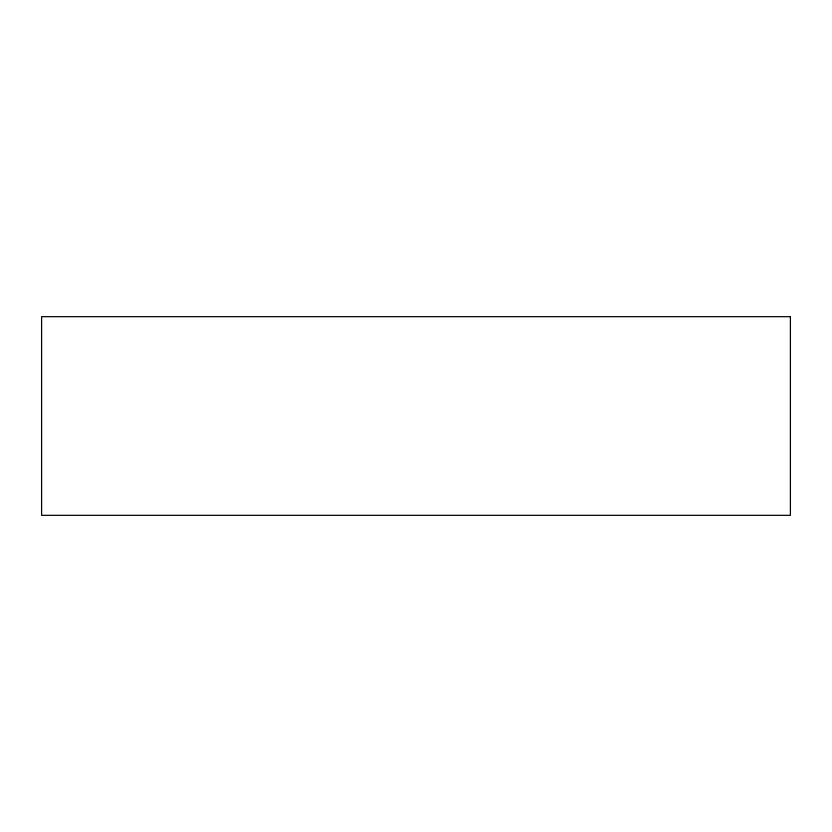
<?xml version="1.0" encoding="UTF-8"?>
<svg xmlns="http://www.w3.org/2000/svg" width="832" height="832" viewBox="0 0 832 832"><rect width="100%" height="100%" fill="white"/><g stroke="black" fill="none" stroke-linecap="round" stroke-linejoin="round"><path stroke-width="1.25" d="M790.4 316.67L41.6 316.67L41.6 515.33L790.4 515.33L790.4 316.67"/></g></svg>
